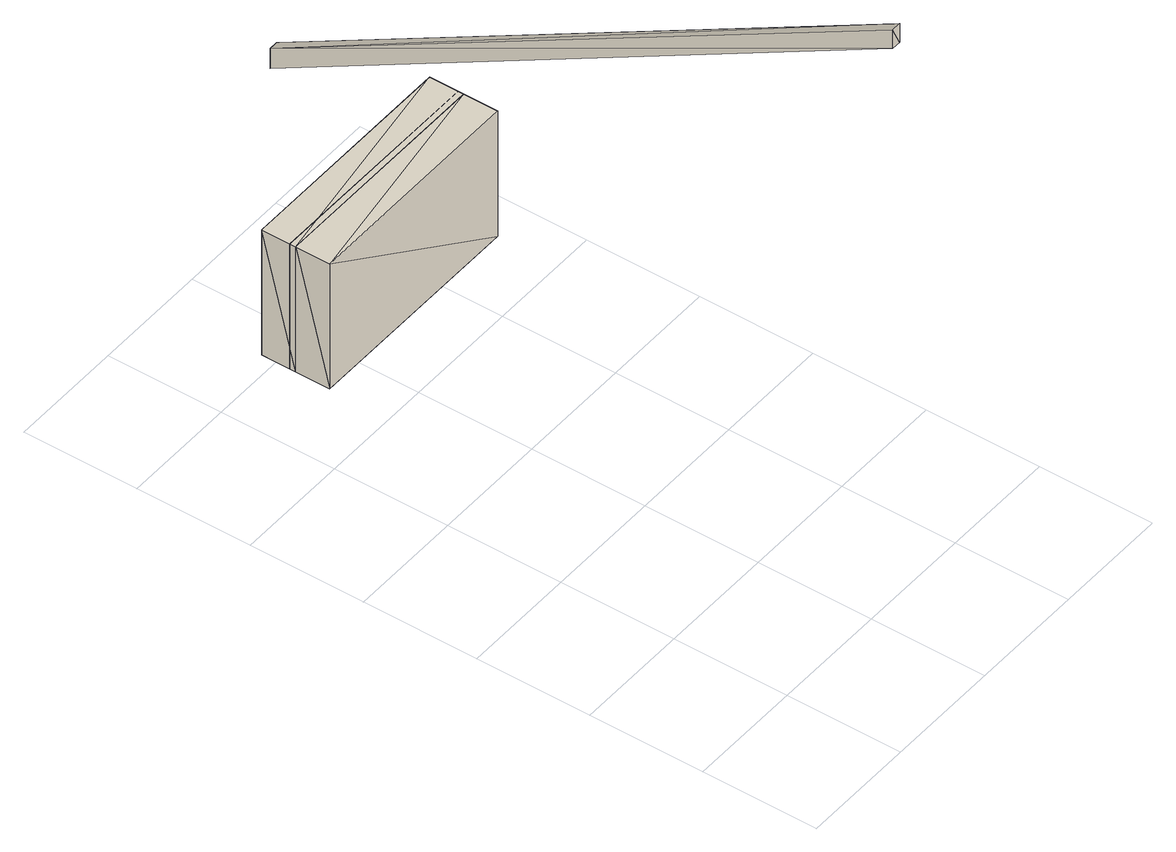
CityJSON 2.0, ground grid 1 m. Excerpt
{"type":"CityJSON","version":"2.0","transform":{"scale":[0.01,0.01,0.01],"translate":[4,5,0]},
"CityObjects":{
"building1":{"type":"Building","attributes":{"info":{"id":36042,"type":"IfcMember","GlobalId":"3F58AqxJfF$QkuoceQhWg3","OwnerHistory":"#12","Name":"Sparren-8","ObjectPlacement":"#36025","Representation":"#36038","Tag":"05E9C0F2-246F-4C01-A3-3C-ABB1F44064B4"},"psets":{"Pset_BeamCommon":{"Slope":{"id":36047,"class":"IfcPropertySingleValue","value":1718.87,"value_type":"IfcPlaneAngleMeasure"},"IsExternal":{"id":36048,"class":"IfcPropertySingleValue","value":false,"value_type":"IfcBoolean"},"LoadBearing":{"id":36049,"class":"IfcPropertySingleValue","value":true,"value_type":"IfcBoolean"},"id":36050},"AC_Pset_Name":{"Name":{"id":36059,"class":"IfcPropertySingleValue","value":"Sparren-8","value_type":"IfcLabel"},"id":36060},"ArchiCADProperties":{"Komplette Element-ID":{"id":36066,"class":"IfcPropertySingleValue","value":"Sparren-8","value_type":"IfcLabel"},"Kompakte Element-ID":{"id":36067,"class":"IfcPropertySingleValue","value":"Sparren-8","value_type":"IfcLabel"},"Name des Sachmerkmal-Objekts":{"id":36068,"class":"IfcPropertySingleValue","value_type":"IfcLabel"},"Ursprungsgeschoss":{"id":36069,"class":"IfcPropertySingleValue","value":"Dachgeschoss","value_type":"IfcLabel"},"Raumname":{"id":36070,"class":"IfcPropertySingleValue","value":"Galerie","value_type":"IfcLabel"},"Raumnummer":{"id":36071,"class":"IfcPropertySingleValue","value":"7","value_type":"IfcLabel"},"Ebene":{"id":36072,"class":"IfcPropertySingleValue","value":"Dachkonstruktion","value_type":"IfcLabel"},"Typ":{"id":36073,"class":"IfcPropertySingleValue","value":"Objekt","value_type":"IfcLabel"},"Geschützt":{"id":36074,"class":"IfcPropertySingleValue","value":false,"value_type":"IfcBoolean"},"Bibliothekselement-Name":{"id":36075,"class":"IfcPropertySingleValue","value_type":"IfcLabel"},"Baustoff / Mehrschichtiger Aufbau / Profil / Schraffur":{"id":36076,"class":"IfcPropertySingleValue","value":"Solid","value_type":"IfcLabel"},"Etikettentext":{"id":36077,"class":"IfcPropertySingleValue","value_type":"IfcLabel"},"Eindeutige ID":{"id":36078,"class":"IfcPropertySingleValue","value_type":"IfcLabel"},"Verknüpfte Änderungen":{"id":36079,"class":"IfcPropertySingleValue","value_type":"IfcLabel"},"Tragende Funktion":{"id":36080,"class":"IfcPropertySingleValue","value":"Nicht definiert","value_type":"IfcLabel"},"Lage":{"id":36081,"class":"IfcPropertySingleValue","value":"Nicht definiert","value_type":"IfcLabel"},"Element-Klassifizierung":{"id":36082,"class":"IfcPropertySingleValue","value":"Stab / Stabträger","value_type":"IfcLabel"},"Umbau-Status":{"id":36083,"class":"IfcPropertySingleValue","value":"Bestand","value_type":"IfcLabel"},"Anzeigen auf Umbau-Filter":{"id":36084,"class":"IfcPropertySingleValue","value":"Alle relevanten Filter","value_type":"IfcLabel"},"ARCHICAD IFC ID":{"id":36085,"class":"IfcPropertySingleValue","value":"3F58AqxJfF$QkuoceQhWg3","value_type":"IfcLabel"},"Externe IFC ID":{"id":36086,"class":"IfcPropertySingleValue","value_type":"IfcLabel"},"Drehwinkel":{"id":36087,"class":"IfcPropertySingleValue","value":-90,"value_type":"IfcPlaneAngleMeasure"},"Oberfläche":{"id":36088,"class":"IfcPropertySingleValue","value":"Kiefer","value_type":"IfcLabel"},"id":36089},"ArchiCADQuantities":{"Höhenangabe zum Projekt-Nullpunkt":{"id":36117,"class":"IfcQuantityLength","value":3.2},"Höhe zu Geschoss":{"id":36118,"class":"IfcQuantityLength","value":0.5},"Oberflächenbereich":{"id":36119,"class":"IfcQuantityArea","value":3.08},"Netto-Volumen":{"id":36120,"class":"IfcQuantityVolume","value":0.0813},"Fläche":{"id":36121,"class":"IfcQuantityArea","value":0.4},"Höhe (Z Größe)":{"id":36122,"class":"IfcQuantityLength","value":2.89},"Länge (A)":{"id":36123,"class":"IfcQuantityLength","value":2.5},"Volumen":{"id":36124,"class":"IfcQuantityVolume","value":0.0813},"Breite (B)":{"id":36125,"class":"IfcQuantityLength","value":1},"id":36126}}},"geometry":[{"type":"MultiSurface","lod":"2","boundaries":[[[0,1,2]],[[0,2,3]],[[4,2,5]],[[4,3,2]],[[3,6,0]],[[3,4,6]],[[6,7,1]],[[0,6,1]],[[5,2,1]],[[5,1,7]],[[5,6,4]],[[7,6,5]]]}]},
"building2":{"type":"Building","attributes":{"info":{"id":32551,"type":"IfcOpeningElement","GlobalId":"0B6UMAQb_hdSR0n26dQbUu","OwnerHistory":"#12","Name":"EG-Fenster-2","ObjectPlacement":"#32507","Representation":"#32547"},"psets":{"BaseQuantities":{"Depth":{"id":32556,"class":"IfcQuantityLength","value":0.3},"Height":{"id":32557,"class":"IfcQuantityLength","value":1.2},"Width":{"id":32558,"class":"IfcQuantityLength","value":2},"Area":{"id":32559,"class":"IfcQuantityArea","value":2.4},"Volume":{"id":32560,"class":"IfcQuantityVolume","value":0.0397},"id":32561}}},"geometry":[{"type":"MultiSurface","lod":"2","boundaries":[[[8,9,10]],[[8,10,11]],[[12,8,11]],[[12,11,13]],[[14,12,13]],[[14,13,15]],[[9,14,15]],[[9,15,10]],[[12,9,8]],[[12,14,9]],[[11,10,13]],[[10,15,13]],[[12,14,16]],[[12,16,17]],[[8,12,17]],[[8,17,18]],[[9,8,18]],[[9,18,19]],[[14,9,19]],[[14,19,16]],[[8,14,12]],[[8,9,14]],[[17,16,18]],[[16,19,18]]]}]},
"building3":{"type":"Building","attributes":{"info":{"id":33109,"type":"IfcWindow","GlobalId":"2Q9w7oRXP249jBobEMVqlZ","OwnerHistory":"#12","Name":"EG-Fenster-2","ObjectPlacement":"#33091","Representation":"#33105","Tag":"84B24574-B3EE-412A-A4-33-CE7E10ED2A8D","OverallHeight":1.2,"OverallWidth":2},"psets":{"Fenster Linien-Sachmerkmale":{"LiningDepth":0.05,"LiningThickness":0.07,"MullionThickness":0.07,"FirstMullionOffset":0.5,"id":23270},"Fenster Flügel-Sachmerkmale - Panel1":{"OperationType":"SIDEHUNGRIGHTHAND","PanelPosition":"RIGHT","FrameDepth":0.05,"FrameThickness":0.05,"id":23273},"Fenster Flügel-Sachmerkmale - Panel2":{"OperationType":"SIDEHUNGLEFTHAND","PanelPosition":"LEFT","FrameDepth":0.05,"FrameThickness":0.05,"id":23275},"Pset_WindowCommon":{"ThermalTransmittance":{"id":33117,"class":"IfcPropertySingleValue","value":1.4,"value_type":"IfcThermalTransmittanceMeasure"},"id":33118},"AC_Pset_Name":{"Name":{"id":33125,"class":"IfcPropertySingleValue","value":"EG-Fenster-2","value_type":"IfcLabel"},"id":33126},"ArchiCADProperties":{"Komplette Element-ID":{"id":33132,"class":"IfcPropertySingleValue","value":"EG-Fenster-2","value_type":"IfcLabel"},"Kompakte Element-ID":{"id":33133,"class":"IfcPropertySingleValue","value":"EG-Fenster-2","value_type":"IfcLabel"},"Name des Sachmerkmal-Objekts":{"id":33134,"class":"IfcPropertySingleValue","value_type":"IfcLabel"},"Ursprungsgeschoss":{"id":33135,"class":"IfcPropertySingleValue","value":"Erdgeschoss","value_type":"IfcLabel"},"Raumname":{"id":33136,"class":"IfcPropertySingleValue","value":"Bad","value_type":"IfcLabel"},"Raumnummer":{"id":33137,"class":"IfcPropertySingleValue","value":"3","value_type":"IfcLabel"},"Ebene":{"id":33138,"class":"IfcPropertySingleValue","value":"Außenwände","value_type":"IfcLabel"},"Typ":{"id":33139,"class":"IfcPropertySingleValue","value":"Fenster","value_type":"IfcLabel"},"Geschützt":{"id":33140,"class":"IfcPropertySingleValue","value":false,"value_type":"IfcBoolean"},"Bibliothekselement-Name":{"id":33141,"class":"IfcPropertySingleValue","value":"IFC Fenster - zwei Panele - Vertikal","value_type":"IfcLabel"},"Baustoff / Mehrschichtiger Aufbau / Profil / Schraffur":{"id":33142,"class":"IfcPropertySingleValue","value":"Solid","value_type":"IfcLabel"},"Etikettentext":{"id":33143,"class":"IfcPropertySingleValue","value_type":"IfcLabel"},"Eindeutige ID":{"id":33144,"class":"IfcPropertySingleValue","value_type":"IfcLabel"},"Verknüpfte Änderungen":{"id":33145,"class":"IfcPropertySingleValue","value_type":"IfcLabel"},"Tragende Funktion":{"id":33146,"class":"IfcPropertySingleValue","value":"Nicht definiert","value_type":"IfcLabel"},"Lage":{"id":33147,"class":"IfcPropertySingleValue","value":"Nicht definiert","value_type":"IfcLabel"},"Element-Klassifizierung":{"id":33148,"class":"IfcPropertySingleValue","value":"Fenster","value_type":"IfcLabel"},"Umbau-Status":{"id":33149,"class":"IfcPropertySingleValue","value":"Bestand","value_type":"IfcLabel"},"Anzeigen auf Umbau-Filter":{"id":33150,"class":"IfcPropertySingleValue","value":"Alle relevanten Filter","value_type":"IfcLabel"},"ARCHICAD IFC ID":{"id":33151,"class":"IfcPropertySingleValue","value":"2Q9w7oRXP249jBobEMVqlZ","value_type":"IfcLabel"},"Externe IFC ID":{"id":33152,"class":"IfcPropertySingleValue","value_type":"IfcLabel"},"Marker-Text":{"id":33153,"class":"IfcPropertySingleValue","value":"1","value_type":"IfcLabel"},"Von Raum":{"id":33154,"class":"IfcPropertySingleValue","value":"Bad","value_type":"IfcLabel"},"zu Raum":{"id":33155,"class":"IfcPropertySingleValue","value_type":"IfcLabel"},"Ausrichtung":{"id":33156,"class":"IfcPropertySingleValue","value":"R","value_type":"IfcLabel"},"Von Raum-Nummer":{"id":33157,"class":"IfcPropertySingleValue","value":"3","value_type":"IfcLabel"},"Zu Raum-Nummer":{"id":33158,"class":"IfcPropertySingleValue","value_type":"IfcLabel"},"Anschlagsmaße":{"id":33159,"class":"IfcPropertySingleValue","value":"2,00x1,20","value_type":"IfcLabel"},"Größe Wandloch":{"id":33160,"class":"IfcPropertySingleValue","value":"2,00x1,20","value_type":"IfcLabel"},"Größe laut Eingabe":{"id":33161,"class":"IfcPropertySingleValue","value":"2,00x1,20","value_type":"IfcLabel"},"Wandstruktur":{"id":33162,"class":"IfcPropertySingleValue","value":"Leichtbeton 102890359","value_type":"IfcLabel"},"Nominale B x H":{"id":33163,"class":"IfcPropertySingleValue","value":"2,00x1,20","value_type":"IfcLabel"},"Nominale B x H x T":{"id":33164,"class":"IfcPropertySingleValue","value":"2,00x1,20x0,30","value_type":"IfcLabel"},"id":33165},"AC_Pset_IFC_Fenster_-_zwei_Panele_-_Vertikal":{"Wandkontur (0-Keine,1-Voll,2-Seite,3-Länge)":{"id":33203,"class":"IfcPropertySingleValue","value":1,"value_type":"IfcReal"},"Fixpunkte 0-Kein,1-2D,2-3D,3-Alle":{"id":33204,"class":"IfcPropertySingleValue","value":3,"value_type":"IfcReal"},"2D-Fixpunkte in 3D zeigen":{"id":33205,"class":"IfcPropertySingleValue","value":true,"value_type":"IfcBoolean"},"Loch übernimmt Oberflächenmaterial der Wandseite":{"id":33206,"class":"IfcPropertySingleValue","value":false,"value_type":"IfcBoolean"},"Öffnungsoberfläche ist gebogen in gebogenen Wänden":{"id":33207,"class":"IfcPropertySingleValue","value":false,"value_type":"IfcBoolean"},"Grundtyp":{"id":33208,"class":"IfcPropertySingleValue","value":"IfcWindow","value_type":"IfcLabel"},"Name":{"id":33209,"class":"IfcPropertySingleValue","value_type":"IfcLabel"},"Beschreibung":{"id":33210,"class":"IfcPropertySingleValue","value_type":"IfcLabel"},"Objektetikett":{"id":33211,"class":"IfcPropertySingleValue","value_type":"IfcLabel"},"Etikett":{"id":33212,"class":"IfcPropertySingleValue","value_type":"IfcLabel"},"Konstruktionsmaterial":{"id":33213,"class":"IfcPropertySingleValue","value":"Aluminium","value_type":"IfcLabel"}," Konstruktionsmaterial ID":{"id":33214,"class":"IfcPropertySingleValue","value":1,"value_type":"IfcReal"},"Fensterrahmen ( Strich )":{"id":33215,"class":"IfcPropertySingleValue","value":true,"value_type":"IfcBoolean"},"Breite Feld 1":{"id":33216,"class":"IfcPropertySingleValue","value":0.5,"value_type":"IfcReal"},"Rahmendicke = Wanddicke":{"id":33217,"class":"IfcPropertySingleValue","value":false,"value_type":"IfcBoolean"},"Öffnungstyp Rahmen 1 (gs_Lsash_openum)":{"id":33218,"class":"IfcPropertySingleValue","value":"Drehflügel Rechts","value_type":"IfcLabel"},"Öffnungstyp Rahmen 1 (i_Lsash_openum)":{"id":33219,"class":"IfcPropertySingleValue","value":1,"value_type":"IfcReal"},"Öffnungstyp Rahmen 2 (gs_Rsash_openum)":{"id":33220,"class":"IfcPropertySingleValue","value":"Drehflügel Links","value_type":"IfcLabel"},"Öffnungstyp Rahmen 2 (i_Rsash_openum)":{"id":33221,"class":"IfcPropertySingleValue","value":2,"value_type":"IfcReal"},"Symbol-Stift":{"id":33222,"class":"IfcPropertySingleValue","value_type":"IfcLabel"},"Rahmen-Schraffur-Typ":{"id":33223,"class":"IfcPropertySingleValue","value":"Holz","value_type":"IfcLabel"},"Rahmen-Schraffur-Stift":{"id":33224,"class":"IfcPropertySingleValue","value_type":"IfcLabel"},"Rahmen-Schraffurhintergrund-Stift":{"id":33225,"class":"IfcPropertySingleValue","value_type":"IfcLabel"},"Flügel Schraffur-Typ":{"id":33226,"class":"IfcPropertySingleValue","value":"0","value_type":"IfcLabel"},"Flügel Schraffur-Stift":{"id":33227,"class":"IfcPropertySingleValue","value_type":"IfcLabel"},"Flügel Schraffurhintergrund-Stift":{"id":33228,"class":"IfcPropertySingleValue","value_type":"IfcLabel"},"Rahmen-Stift":{"id":33229,"class":"IfcPropertySingleValue","value_type":"IfcLabel"},"Stift Flügel":{"id":33230,"class":"IfcPropertySingleValue","value_type":"IfcLabel"},"Glas-Stift":{"id":33231,"class":"IfcPropertySingleValue","value_type":"IfcLabel"},"Rahmen Oberflächenmaterial":{"id":33232,"class":"IfcPropertySingleValue","value":"Kiefer","value_type":"IfcLabel"},"Flügel Oberflächenmaterial":{"id":33233,"class":"IfcPropertySingleValue","value":"Kiefer, glänzend","value_type":"IfcLabel"},"Glas Oberflächenmaterial":{"id":33234,"class":"IfcPropertySingleValue","value":"Glas","value_type":"IfcLabel"},"IFC Betrieb (ifc_optypestr)":{"id":33235,"class":"IfcPropertySingleValue","value":"Zweiflügelfenster - vertikal","value_type":"IfcLabel"},"IFC Betrieb (ifc_optype)":{"id":33236,"class":"IfcPropertySingleValue","value":2,"value_type":"IfcReal"},"id":33237},"BaseQuantities":{"GrossArea":{"id":33276,"class":"IfcQuantityArea","value":2.4},"Height":{"id":33277,"class":"IfcQuantityLength","value":1.2},"Width":{"id":33278,"class":"IfcQuantityLength","value":2},"Perimeter":{"id":33279,"class":"IfcQuantityLength","value":6.4},"Area":{"id":33280,"class":"IfcQuantityArea","value":2.4},"Volume":{"id":33281,"class":"IfcQuantityVolume","value":0.0397},"Depth":{"id":33282,"class":"IfcQuantityLength","value":0.3},"id":33283},"ArchiCADQuantities":{"Höhenangabe zum Projekt-Nullpunkt":{"id":33288,"class":"IfcQuantityLength","value":0.8},"Höhe zu Geschoss":{"id":33289,"class":"IfcQuantityLength","value":0.8},"Höhe":{"id":33290,"class":"IfcQuantityLength","value":1.2},"Oberflächenbereich":{"id":33291,"class":"IfcQuantityArea","value":7.21},"Netto-Volumen":{"id":33292,"class":"IfcQuantityVolume","value":0.0397},"Breite":{"id":33293,"class":"IfcQuantityLength","value":2},"Dicke":{"id":33294,"class":"IfcQuantityLength","value":0.05},"F/T nominale Brüstungs-/Schwellenhöhe":{"id":33295,"class":"IfcQuantityLength","value":0.8},"F/T Brüstungs-/Schwellenhöhe auf der Anschlagseite":{"id":33296,"class":"IfcQuantityLength","value":0.8},"F/T Brüstungs-/Schwellenhöhe gegenüber der Anschlagseite":{"id":33297,"class":"IfcQuantityLength","value":0.8},"F/T nominale Sturzhöhe":{"id":33298,"class":"IfcQuantityLength","value":2},"F/T Sturzhöhe auf der Anschlagseite":{"id":33299,"class":"IfcQuantityLength","value":2},"F/T Sturzhöhe gegenüber der Anschlagseite":{"id":33300,"class":"IfcQuantityLength","value":2},"F/T Öffnungsbreite auf der Anschlagseite":{"id":33301,"class":"IfcQuantityLength","value":2},"F/T Öffnungsbreite gegenüber der Anschlagseite":{"id":33302,"class":"IfcQuantityLength","value":2},"F/T Höhe der Öffnung auf der Anschlagseite":{"id":33303,"class":"IfcQuantityLength","value":1.2},"F/T Höhe der Öffnung gegenüber der Anschlagseite":{"id":33304,"class":"IfcQuantityLength","value":1.2},"F/T Oberfläche der Öffnung auf der Anschlagseite":{"id":33305,"class":"IfcQuantityArea","value":2.4},"F/T Oberfläche der Öffnung gegenüber der Anschlagseite":{"id":33306,"class":"IfcQuantityArea","value":2.4},"Nominale F/T Öffnungsbreite auf der Anschlagseite":{"id":33307,"class":"IfcQuantityLength","value":2},"Nominale F/T Öffnungsbreite gegenüber der Anschlagseite":{"id":33308,"class":"IfcQuantityLength","value":2},"Nominale F/T Höhe der Öffnung auf der Anschlagseite":{"id":33309,"class":"IfcQuantityLength","value":1.2},"Nominale F/T Höhe der Öffnung gegenüber der Anschlagseite":{"id":33310,"class":"IfcQuantityLength","value":1.2},"Nominale T/F Öffnungsoberfläche auf der Anschlagsseite":{"id":33311,"class":"IfcQuantityArea","value":2.4},"Nominale T/F Öffnungsoberfläche auf der Seite gegenüber der Anschlagsseite":{"id":33312,"class":"IfcQuantityArea","value":2.4},"F/T Volumen der Öffnung":{"id":33313,"class":"IfcQuantityVolume","value":0.0397},"T/F Öffnung Nominaler Oberflächenbereich":{"id":33314,"class":"IfcQuantityArea","value":2.4},"F/T nominales Volumen der Öffnung":{"id":33315,"class":"IfcQuantityVolume","value":0.72},"Brüstungshöhe":{"id":33316,"class":"IfcQuantityLength","value":0.8},"Wanddicke":{"id":33317,"class":"IfcQuantityLength","value":0.3},"id":33318},"AC_Equantity_IFC_Fenster_-_zwei_Panele_-_Vertikal":{"Maß 1":{"id":33323,"class":"IfcQuantityLength","value":2},"Maß 2":{"id":33324,"class":"IfcQuantityLength","value":1.2},"Höhe":{"id":33325,"class":"IfcQuantityLength","value":1},"Brüstungshöhe zum aktuellen Geschoss":{"id":33326,"class":"IfcQuantityLength","value":0.8},"Untere Ebene":{"id":33327,"class":"IfcQuantityLength","value":1},"Obere Ebene":{"id":33328,"class":"IfcQuantityLength","value":0},"Rohbauöffnung Breite":{"id":33329,"class":"IfcQuantityLength","value":2},"Rohbauöffnung Höhe":{"id":33330,"class":"IfcQuantityLength","value":1.2},"Architekturlichte Breite":{"id":33331,"class":"IfcQuantityLength","value":2},"Anschlag Höhe":{"id":33332,"class":"IfcQuantityLength","value":1.2},"Rahmen Breite":{"id":33333,"class":"IfcQuantityLength","value":2},"Rahmen Höhe":{"id":33334,"class":"IfcQuantityLength","value":1.2},"Breite Mittelrahmen":{"id":33335,"class":"IfcQuantityLength","value":0.07},"Rahmen-Dicke":{"id":33336,"class":"IfcQuantityLength","value":0.05},"Rahmen-Breite":{"id":33337,"class":"IfcQuantityLength","value":0.07},"Flügelrahmen-Dicke":{"id":33338,"class":"IfcQuantityLength","value":0.05},"Flügelrahmen-Breite":{"id":33339,"class":"IfcQuantityLength","value":0.05},"Rahmendicke Rahmen 1":{"id":33340,"class":"IfcQuantityLength","value":0.05},"Rahmenbreite Rahmen 1":{"id":33341,"class":"IfcQuantityLength","value":0.05},"Rahmendicke Rahmen 2":{"id":33342,"class":"IfcQuantityLength","value":0.05},"Rahmenbreite Rahmen 2":{"id":33343,"class":"IfcQuantityLength","value":0.05},"Glas-Dicke":{"id":33344,"class":"IfcQuantityLength","value":0.02},"AC Linkes Öffnungsübermaß":{"id":33345,"class":"IfcQuantityLength","value":0},"AC Rechtes Öffnungsübermaß":{"id":33346,"class":"IfcQuantityLength","value":0},"AC Oberes Öffnungsübermaß":{"id":33347,"class":"IfcQuantityLength","value":0},"AC Unteres Öffnungsübermaß":{"id":33348,"class":"IfcQuantityLength","value":0},"id":33349}}},"geometry":[{"type":"MultiSurface","lod":"2","boundaries":[[[20,21,12]],[[20,12,14]],[[8,21,22]],[[8,12,21]],[[23,9,24]],[[14,25,24]],[[14,24,9]],[[26,8,27]],[[28,25,14]],[[29,23,28]],[[29,27,23]],[[12,26,30]],[[12,30,29]],[[12,8,26]],[[14,12,29]],[[14,29,28]],[[8,9,23]],[[8,23,27]],[[14,31,20]],[[14,9,31]],[[32,20,33]],[[31,34,33]],[[31,33,20]],[[35,21,36]],[[37,34,31]],[[38,32,37]],[[38,36,32]],[[22,35,39]],[[22,39,38]],[[22,21,35]],[[21,20,36]],[[36,20,32]],[[31,22,38]],[[31,38,37]],[[22,31,9]],[[22,9,8]],[[35,36,29]],[[35,29,30]],[[27,36,38]],[[27,29,36]],[[38,39,26]],[[38,26,27]],[[30,39,35]],[[30,26,39]],[[32,33,25]],[[32,25,28]],[[24,33,34]],[[24,25,33]],[[34,37,23]],[[34,23,24]],[[28,37,32]],[[28,23,37]],[[40,41,30]],[[40,30,29]],[[26,41,42]],[[26,30,41]],[[26,43,44]],[[26,27,43]],[[45,27,29]],[[45,43,27]],[[30,46,45]],[[30,45,29]],[[30,26,44]],[[30,44,46]],[[29,47,40]],[[29,27,47]],[[48,41,40]],[[48,40,49]],[[50,40,47]],[[50,49,40]],[[42,51,50]],[[42,50,47]],[[42,41,48]],[[42,48,51]],[[42,47,27]],[[42,27,26]],[[48,49,45]],[[48,45,46]],[[43,49,50]],[[43,45,49]],[[50,51,44]],[[50,44,43]],[[46,51,48]],[[46,44,51]],[[52,53,54]],[[52,54,55]],[[56,53,57]],[[56,54,53]],[[58,56,59]],[[58,59,60]],[[61,59,55]],[[61,60,59]],[[54,62,61]],[[54,61,55]],[[54,56,58]],[[54,58,62]],[[55,63,52]],[[55,59,63]],[[46,53,52]],[[46,52,45]],[[43,52,63]],[[43,45,52]],[[57,44,43]],[[57,43,63]],[[57,53,46]],[[57,46,44]],[[57,63,59]],[[57,59,56]],[[46,45,61]],[[46,61,62]],[[60,45,43]],[[60,61,45]],[[43,44,58]],[[43,58,60]],[[62,44,46]],[[62,58,44]],[[64,65,66]],[[64,66,67]],[[68,65,69]],[[68,66,65]],[[66,68,70]],[[66,70,67]],[[67,71,64]],[[67,70,71]],[[69,65,64]],[[69,64,71]],[[69,71,70]],[[69,70,68]],[[72,73,28]],[[72,28,25]],[[23,73,74]],[[23,28,73]],[[23,75,76]],[[23,24,75]],[[77,24,25]],[[77,75,24]],[[28,78,77]],[[28,77,25]],[[28,23,76]],[[28,76,78]],[[25,79,72]],[[25,24,79]],[[80,73,72]],[[80,72,81]],[[82,72,79]],[[82,81,72]],[[74,83,82]],[[74,82,79]],[[74,73,80]],[[74,80,83]],[[74,79,24]],[[74,24,23]],[[80,81,77]],[[80,77,78]],[[75,81,82]],[[75,77,81]],[[82,83,76]],[[82,76,75]],[[78,83,80]],[[78,76,83]],[[84,85,86]],[[84,86,87]],[[88,85,89]],[[88,86,85]],[[90,88,91]],[[90,91,92]],[[93,91,87]],[[93,92,91]],[[86,94,93]],[[86,93,87]],[[86,88,90]],[[86,90,94]],[[87,95,84]],[[87,91,95]],[[78,85,84]],[[78,84,77]],[[75,84,95]],[[75,77,84]],[[89,76,75]],[[89,75,95]],[[89,85,78]],[[89,78,76]],[[89,95,91]],[[89,91,88]],[[78,77,93]],[[78,93,94]],[[92,77,75]],[[92,93,77]],[[75,76,90]],[[75,90,92]],[[94,76,78]],[[94,90,76]],[[96,97,98]],[[96,98,99]],[[100,97,101]],[[100,98,97]],[[98,100,102]],[[98,102,99]],[[99,103,96]],[[99,102,103]],[[101,97,96]],[[101,96,103]],[[101,103,102]],[[101,102,100]]]}]}
},
"vertices":[
[134,0,627],[134,550,310],[126,550,310],[126,0,627],[126,0,609],[126,550,291],[134,0,609],[134,550,291],
[266,483,200],[66,483,200],[66,453,200],[266,453,200],[266,483,80],[266,453,80],[66,483,80],[66,453,80],[66,513,80],[266,513,80],[266,513,200],[66,513,200],
[66,488,80],[266,488,80],[266,488,200],[162,483,193],[73,483,193],[73,483,87],[259,483,193],[170,483,193],[162,483,87],[170,483,87],[259,483,87],[66,488,200],[162,488,87],[73,488,87],[73,488,193],[259,488,87],[170,488,87],[162,488,193],[170,488,193],[259,488,193],[170,486,87],[259,486,87],[259,486,193],[172,483,190],[257,483,190],[172,483,90],[257,483,90],[170,486,193],[257,486,90],[172,486,90],[172,486,190],[257,486,190],[167,483,84],[262,483,84],[262,480,84],[167,480,84],[262,480,196],[262,483,196],[257,480,190],[167,480,196],[172,480,190],[172,480,90],[257,480,90],[167,483,196],[172,484,90],[257,484,90],[257,482,90],[172,482,90],[257,482,190],[257,484,190],[172,482,190],[172,484,190],[73,486,87],[162,486,87],[162,486,193],[76,483,190],[160,483,190],[76,483,90],[160,483,90],[73,486,193],[160,486,90],[76,486,90],[76,486,190],[160,486,190],[70,483,84],[165,483,84],[165,480,84],[70,480,84],[165,480,196],[165,483,196],[160,480,190],[70,480,196],[76,480,190],[76,480,90],[160,480,90],[70,483,196],[76,484,90],[160,484,90],[160,482,90],[76,482,90],[160,482,190],[160,484,190],[76,482,190],[76,484,190]
]}
